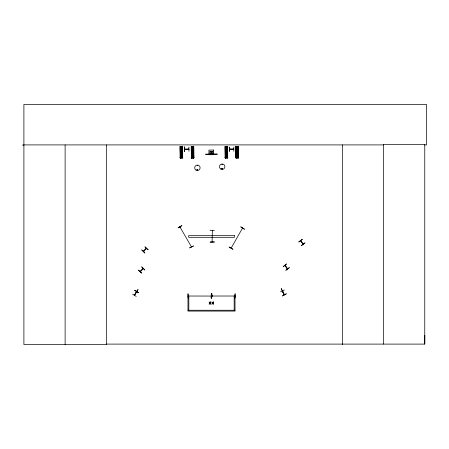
<?xml version="1.0" encoding="UTF-8"?>
<svg xmlns="http://www.w3.org/2000/svg" width="449" height="449" viewBox="0 0 449 449"><rect width="100%" height="100%" fill="white"/><g stroke="black" fill="none" stroke-linecap="round" stroke-linejoin="round"><path stroke-width="0.67" d="M424.451 144.909L426.55 144.909L426.55 104.426L23.898 104.426L23.898 344.574L106.391 344.574L106.334 344.102L424.76 344.102L424.821 335.42M284.234 294.735L282.421 290.941M242.628 228.277L242.499 228.547M196.993 169.688C197.712 171.181 197.936 168.656 197.06 169.604M197.105 169.795C197.874 168.83 197.532 170.839 197.15 169.728M221.767 168.706C222.844 167.32 222.407 170.21 221.806 168.611M222.429 168.773C222.025 167.657 221.716 169.683 222.468 168.706M285.081 265.41L287.411 268.844M285.07 265.791L284.992 265.365M287.54 268.71L287.186 268.603M300.606 240.911L303.232 244.082M212.338 230.702L212.102 241.927M181.514 157.807L181.233 157.823M192.756 157.823L192.469 157.352L192.767 157.335M226.532 157.807L226.223 157.341M242.269 228.49L242.634 228.249M146.408 248.28L143.366 251.288L143.871 251.092M134.335 295.167L136.53 291.53M191.403 246.417L191.386 246.77M221.974 164.356L222.3 164.676L222.126 164.272M188.226 295.874L188.703 295.869M188.911 149.085L184.634 149.062L185.123 149.371M229.501 149.085L230.017 149.371M229.231 246.989L232.936 249.161M231.184 248.05L242.477 228.159M242.308 228.49L242.499 228.154M242.477 228.535L242.628 228.227M132.539 294.134L136.182 296.402M134.88 290.256L138.432 292.681L134.868 290.273M134.509 295.218L138.062 289.504L134.986 294.505M143.192 268.687L140.284 271.594M211.934 295.874L212.366 296.02M234.866 296.02L234.389 295.874L234.866 295.874M188.434 149.236L188.821 149.062M188.855 149.253L184.679 149.253M233.789 149.236L229.585 149.062M146.548 248.415C138.601 256.817 148.417 245.732 146.2 248.768M144.774 253.051L141.755 250.003M143.04 268.536L140.189 271.628M140.268 271.583L143.225 268.592M144.853 269.888L141.805 266.869M192.475 157.812L192.761 157.807M197.279 165.361L197.56 165.726L197.246 165.412M298.77 241.882L302.211 239.317M298.877 242.028L302.306 239.446M301.532 245.547L304.944 242.943M283.212 266.695L286.507 263.928L283.224 266.7M289.246 267.57L285.839 270.175M285.934 270.304L289.364 267.722M178.057 227.783L181.766 225.628M178.146 227.935L181.845 225.768M189.68 247.91L193.485 245.923L189.663 247.887M280.535 291.805L284.408 289.953M284.296 294.752L282.617 290.946M211.114 296.065L188.232 296.02M234.445 295.857L234.821 296.02L234.4 296.048M233.401 149.062L233.789 149.085L229.546 149.085M233.699 149.281L229.568 149.377L233.794 149.281M181.228 157.324L181.564 157.335L181.267 157.436L181.519 157.823M237.055 157.812L237.297 157.358M300.69 240.737L303.243 244.127M180.088 226.863L180.313 227.216L180.156 226.93M182.518 146.323L180.038 146.363L180.178 157.981L182.648 157.947L182.507 146.323M193.727 146.323L191.246 146.363L191.369 157.981L193.85 157.947L193.727 146.323L193.8 157.947M235.826 146.363L238.307 146.323L238.38 157.947M180.217 147.541L182.367 147.519M191.426 147.541L193.57 147.519M225.218 147.541L227.362 147.519M236.006 147.541L238.15 147.519M180.229 148.327L182.373 148.305M191.431 148.327L193.581 148.305M225.224 148.327L227.374 148.305M236.011 148.327L238.161 148.305M184.691 149.377L188.911 149.281M180.24 149.506L182.384 149.483M185.572 149.382L188.036 149.354M191.448 149.506L193.592 149.483M225.241 149.506L227.385 149.483M236.028 149.506L238.172 149.483M180.251 150.555L182.395 150.533M191.454 150.555L193.598 150.533M225.246 150.555L227.39 150.533M236.034 150.555L238.178 150.533M180.262 151.734L182.406 151.711M191.465 151.734L193.614 151.711M211.198 151.436L211.541 151.436M210.895 151.622L211.849 151.61M225.258 151.734L227.407 151.711M236.045 151.734L238.195 151.711M210.598 154.007L212.27 153.99M205.608 154.181L217.26 154.058M205.608 154.299L217.265 154.175M180.318 156.791L182.468 156.768M191.527 156.791L193.671 156.768M179.965 157.139L182.827 157.105M179.965 157.223L182.827 157.195M191.173 157.139L194.03 157.105M225.319 156.791L227.463 156.768M191.173 157.223L194.03 157.195M236.107 156.791L238.251 156.768M224.966 157.139L227.823 157.105M224.966 157.223L227.823 157.195M235.753 157.139L238.61 157.105M235.753 157.223L238.615 157.195M237.01 157.324L237.347 157.318M237.01 157.341L237.072 157.352M225.162 157.981L227.643 157.947M238.43 157.947L235.95 157.981L235.837 146.363L236.006 157.981M187.979 293.803L188.243 298.091L187.996 293.803M188.664 296.02L188.316 296.043M212.321 296.02L211.934 296.02L234.821 296.02M210.076 230.371L214.369 230.449M22.45 145.078L23.898 145.072M23.898 144.909L383.547 144.909M188.911 147.014L188.973 151.307M229.501 151.307L229.259 147.014L229.439 151.307M233.789 151.307L233.85 147.014M187.979 310.248L235.007 310.248M180.201 227.351L179.959 226.941L180.324 227.177M229.125 247.18L232.857 249.302M134.79 290.408L138.449 292.653M285.042 265.404L287.584 268.771M287.366 268.839L284.902 265.494M148.136 249.695L144.943 246.815L148.002 249.824M141.867 249.891L144.904 252.922M141.693 266.981L144.73 270.017M138.578 270.102L141.631 273.115L138.466 270.214M304.922 242.92L301.498 245.502M191.229 246.467L191.426 246.798L179.987 227.031M237.981 146.329L238.093 157.953M237.886 146.329L237.987 156.583L237.835 146.329M237.695 146.329L237.863 157.953M237.521 157.958L236.864 157.964M236.623 150.454L236.584 147.721L236.572 150.454M236.64 151.824L236.679 156.606M236.584 151.824L236.64 156.606M236.41 146.357L236.516 157.975M236.297 146.357L236.236 157.981M235.972 146.363L236.118 157.981M227.592 157.947L227.52 146.323L225.039 146.363L225.174 157.981M227.368 146.329L227.497 157.947M227.329 146.329L227.475 157.947M227.183 146.329L227.306 157.953M227.099 146.329L227.2 156.583M227.048 146.329L227.16 156.583M226.908 146.329L227.054 157.953M226.863 150.432L226.829 147.699L226.807 150.437M226.874 151.801L226.93 156.589M226.835 151.801L226.874 156.589M226.728 157.958L226.077 157.964M225.808 147.721L225.825 150.454M225.892 156.606L225.853 151.824L225.853 156.606M225.752 147.721L225.785 150.454M225.623 146.357L225.768 157.975M225.617 156.611L225.51 146.357L225.589 157.981M225.325 146.357L225.488 157.981M211.844 151.375L211.855 152.267L210.901 152.278L210.89 151.38M193.553 146.329L193.682 157.947M193.564 157.947L193.44 146.329L193.513 157.953M193.306 146.329L193.379 157.953M193.261 157.953L193.16 146.329L193.244 157.953M193.036 147.699L193.025 150.437M193.081 151.801L193.081 156.589M192.935 157.958L192.284 157.964M192.004 147.721L191.992 150.454M192.06 151.824L192.099 156.606M191.852 146.357L191.953 157.975L191.807 146.357M191.678 147.727L191.717 150.46M191.723 151.824L191.841 157.981M191.6 147.727L191.616 150.46L191.543 147.727M191.706 157.981L191.633 151.829L191.656 157.981M191.431 146.357L191.538 157.981M191.296 146.363L191.381 157.981M182.373 146.329L182.496 157.947L182.328 146.329M182.193 146.329L182.311 157.953M182.092 146.329L182.227 157.953L182.064 147.699M181.957 146.329L182.058 157.953M181.834 147.699L181.862 150.432L181.789 147.699M181.929 156.589L181.879 151.801L181.879 156.589M181.733 157.958L181.076 157.964M180.807 147.721L180.829 150.454M180.846 151.824L180.908 156.606M180.756 147.721L180.784 150.454M180.801 151.824L180.852 156.606M180.644 146.357L180.751 157.975M180.554 150.46L180.526 147.727L180.504 150.46M180.571 151.824L180.638 157.981M180.526 151.824L180.582 157.981M180.391 147.727L180.369 150.46M180.425 151.829L180.453 157.981M180.229 146.357L180.352 157.981M180.189 146.363L180.335 157.981M211.249 293.803L211.277 298.091M424.76 344.102L424.76 144.443L383.547 144.443L383.547 344.102M342.329 144.909L342.329 344.574M234.17 310.248L234.17 295.942L235.007 295.942L235.007 311.078L187.979 311.078L187.979 295.942L188.816 295.942L188.816 310.248M184.59 147.014L184.561 151.307M106.329 144.909L106.329 344.574M65.116 144.909L65.116 344.574M180.868 151.016C181.469 152.828 182.272 149.713 180.868 151.016M192.071 151.016C192.677 152.828 193.474 149.713 192.071 151.016M225.864 151.016C226.47 152.828 227.267 149.713 225.864 151.016M236.651 151.016C237.257 152.828 238.054 149.713 236.651 151.016M240.838 226.885L244.452 229.214L240.838 226.885M210.519 301.964L209.969 302.856L209.082 301.964L209.778 303.097L209.06 304.231L209.947 303.328L210.845 304.231L210.132 303.086L210.845 301.964L210.519 301.964M213.303 301.964L212.753 302.856L211.866 301.964L212.562 303.097L211.844 304.231L212.731 303.328L213.629 304.231L212.921 303.086L213.629 301.964L213.303 301.964M286.305 293.814L282.561 295.919L286.305 293.814M281.265 288.656L284.122 294.673L281.265 288.656M213.572 150.05L208.925 150.101L208.976 154.748L213.623 154.697L213.572 150.05M212.826 151.364L209.907 151.392L209.93 153.541L212.854 153.507L212.826 151.364M211.861 152.682L210.907 152.694L210.912 153.35L211.866 153.339L211.861 152.682M211.428 293.803L211.221 298.091L211.428 293.803M211.877 293.803L211.664 298.097L211.866 293.803M235.091 293.803L234.878 298.091L235.091 293.803M214.369 241.994L210.076 242.101L214.369 241.966M184.618 147.014L184.382 151.307L184.618 147.014M234.417 235.635L188.642 235.635L188.642 237.308L234.417 237.308L234.417 235.635M238.262 157.947L238.133 146.329L238.239 157.947M237.65 150.432L237.577 147.699L237.594 150.437M237.717 156.589L237.622 151.801L237.661 156.589M225.353 157.981L225.224 146.357L225.308 157.981M220.824 169.054A2.716 2.716 0 0 0 224.893 166.702A2.716 2.716 0 0 0 220.824 164.351A2.716 2.716 0 0 0 220.824 169.054M196.039 170.137A2.716 2.716 0 0 0 200.108 167.791A2.716 2.716 0 0 0 196.039 165.44A2.716 2.716 0 0 0 196.039 170.137"/></g></svg>
